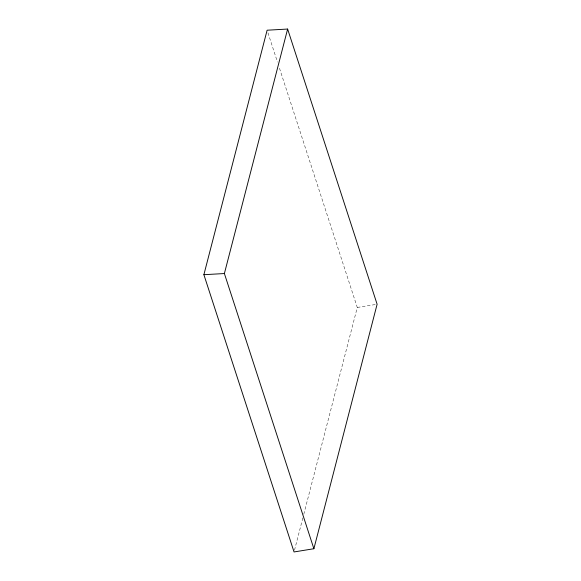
<?xml version="1.0" encoding="UTF-8"?>
<svg xmlns="http://www.w3.org/2000/svg" width="581" height="581" viewBox="0 0 581 581"><rect width="100%" height="100%" fill="white"/><g stroke="black" fill="none" stroke-linecap="round" stroke-linejoin="round"><path stroke-width="0.44" stroke-dasharray="2.9 2.18" d="M294.502 550.2L302.89 517.773M303.79 514.272L357.279 307.458L279.156 67.236M357.279 307.458L375.391 304.524M267.957 32.79L277.471 62.065"/><path stroke-width="0.87" d="M203.887 274.697L267.115 30.212L287.624 29.05L377.113 304.241L313.885 548.733L294.044 551.95L203.887 274.697L224.389 273.542L287.624 29.05M224.389 273.542L313.885 548.733"/></g></svg>
